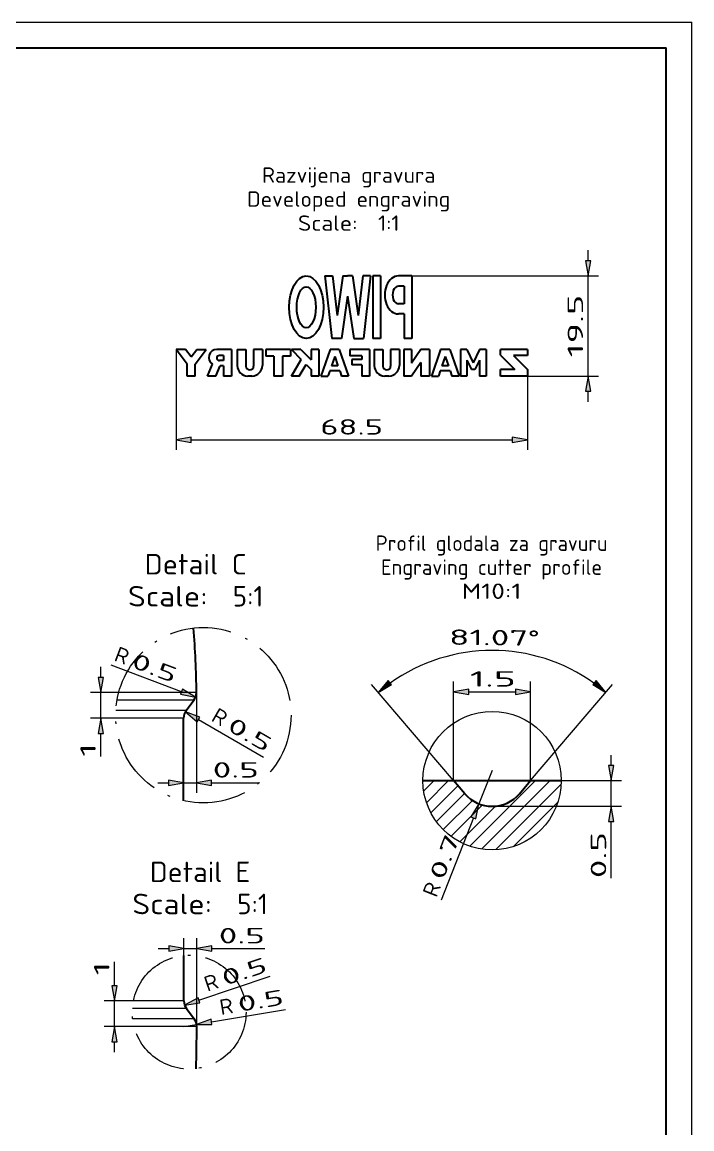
# Model space of a CAD drawing. Extents: x 0 to 297, y 0 to 420.
# Drawn here: x 166.4 to 297, y 204.3 to 420 of the extents above; entities that cross this region are included whole.
import ezdxf
from ezdxf.enums import TextEntityAlignment as Align

# ---------------------------------------------------------------- set-up
doc = ezdxf.new("R2010")
doc.units = 0
doc.linetypes.add('DASHDOT', pattern=[18.5, 12, -3, 0.5, -3])
doc.layers.get('0').update_dxf_attribs({"lineweight": 13})
doc.layers.add('2', color=7, linetype='Continuous', lineweight=13)
doc.layers.add('5', color=7, linetype='Continuous', lineweight=13)
doc.styles.get("Standard").update_dxf_attribs({"font": 'isocp.shx'})

msp = doc.modelspace()

# ---------------------------------------------------------------- linework, layer by layer
at = {"color": 7, "lineweight": 13, "ltscale": 0.051139}
for p, q in [((276.78, 373.48), (276.78, 375.53)), ((276.78, 346.03), (276.78, 348.08)), ((192.9, 271.78), (194.95, 271.78)), ((192.97, 239.47), (195.01, 239.47))]:
    msp.add_line(p, q, dxfattribs=at)
at = {"color": 7, "lineweight": 30, "ltscale": 0.30694}
for p, q in [((225.43, 370.53), (226.81, 358.33)), ((234.33, 370.53), (232.95, 358.33))]:
    msp.add_line(p, q, dxfattribs=at)
at = {"color": 7, "lineweight": 30, "ltscale": 0.037739}
for p, q in [((225.43, 370.53), (226.94, 370.53)), ((234.33, 370.53), (232.82, 370.53))]:
    msp.add_line(p, q, dxfattribs=at)
at = {"color": 7, "lineweight": 30, "ltscale": 0.193388}
for p, q in [((226.94, 370.53), (227.81, 362.84)), ((232.82, 370.53), (231.95, 362.84))]:
    msp.add_line(p, q, dxfattribs=at)
at = {"color": 7, "lineweight": 30, "ltscale": 0.194246}
for p, q in [((228.94, 370.53), (227.81, 362.84)), ((230.82, 370.53), (231.95, 362.84))]:
    msp.add_line(p, q, dxfattribs=at)
at = {"color": 7, "lineweight": 30, "ltscale": 0.02345}
for p in [(228.94, 370.53), (230.82, 370.53)]:
    msp.add_line(p, (229.88, 370.53), dxfattribs=at)
at = {"color": 7, "lineweight": 30, "ltscale": 0.305}
for p, q in [((234.8, 370.53), (234.8, 358.33)), ((236.3, 370.53), (236.3, 358.33)), ((242.43, 370.53), (242.43, 358.33))]:
    msp.add_line(p, q, dxfattribs=at)
at = {"color": 7, "lineweight": 30, "ltscale": 0.0375}
for p, q in [((236.3, 370.53), (234.8, 370.53)), ((236.3, 358.33), (234.8, 358.33)), ((242.43, 358.33), (240.93, 358.33)), ((224.24, 356.23), (222.74, 356.23)), ((242.33, 356.23), (240.83, 356.23)), ((224.24, 351.03), (222.74, 351.03)), ((234.12, 351.03), (232.62, 351.03)), ((242.33, 351.03), (240.83, 351.03))]:
    msp.add_line(p, q, dxfattribs=at)
at = {"color": 7, "lineweight": 30, "ltscale": 0.06625}
msp.add_line((242.43, 370.53), (239.78, 370.53), dxfattribs=at)
at = {"color": 7, "lineweight": 13}
for p, q in [((242.43, 370.53), (278.78, 370.53)), ((199.37, 338.62), (261.96, 338.62)), ((200.4, 289.34), (179.76, 289.34)), ((250.55, 272.18), (234.56, 290.89)), ((265.55, 272.18), (281.54, 290.89))]:
    msp.add_line(p, q, dxfattribs=at)
at = {"color": 7, "lineweight": 13, "ltscale": 0.4875}
msp.add_line((276.78, 351.03), (276.78, 370.53), dxfattribs=at)
at = {"color": 7, "lineweight": 30, "ltscale": 0.02875}
for p, q in [((240.93, 368.53), (239.78, 368.53)), ((240.93, 365.13), (239.78, 365.13)), ((240.93, 363.13), (239.78, 363.13))]:
    msp.add_line(p, q, dxfattribs=at)
at = {"color": 7, "lineweight": 30, "ltscale": 0.085}
msp.add_line((240.93, 368.53), (240.93, 365.13), dxfattribs=at)
at = {"color": 7, "lineweight": 30, "ltscale": 0.20926}
for q in [(228.66, 358.33), (231.1, 358.33)]:
    msp.add_line((229.88, 366.61), q, dxfattribs=at)
at = {"color": 7, "lineweight": 30, "ltscale": 0.12}
for p, q in [((240.93, 363.13), (240.93, 358.33)), ((218.71, 356.23), (213.91, 356.23))]:
    msp.add_line(p, q, dxfattribs=at)
at = {"color": 7, "lineweight": 30, "ltscale": 0.04625}
for p, q in [((228.66, 358.33), (226.81, 358.33)), ((231.1, 358.33), (232.95, 358.33))]:
    msp.add_line(p, q, dxfattribs=at)
at = {"color": 7, "lineweight": 13, "ltscale": 0.490168}
msp.add_line((196.42, 356.23), (196.42, 336.62), dxfattribs=at)
at = {"color": 7, "lineweight": 30, "ltscale": 0.090198}
for p, q in [((198.57, 353.33), (196.42, 356.23)), ((200.17, 353.33), (202.31, 356.23))]:
    msp.add_line(p, q, dxfattribs=at)
at = {"color": 7, "lineweight": 30, "ltscale": 0.046654}
for p, q in [((198.29, 356.23), (196.42, 356.23)), ((200.45, 356.23), (202.31, 356.23))]:
    msp.add_line(p, q, dxfattribs=at)
at = {"color": 7, "lineweight": 30, "ltscale": 0.045395}
for q in [(198.29, 356.23), (200.45, 356.23)]:
    msp.add_line((199.37, 354.77), q, dxfattribs=at)
at = {"color": 7, "lineweight": 30, "ltscale": 0.072166}
msp.add_line((207.27, 356.23), (204.38, 356.23), dxfattribs=at)
at = {"color": 7, "lineweight": 30, "ltscale": 0.13}
for p, q in [((207.27, 356.23), (207.27, 351.03)), ((224.24, 356.23), (224.24, 351.03)), ((234.12, 356.23), (234.12, 351.03)), ((240.83, 356.23), (240.83, 351.03)), ((245.83, 356.23), (245.83, 351.03)), ((251.86, 356.23), (251.86, 351.03)), ((256.86, 356.23), (256.86, 351.03))]:
    msp.add_line(p, q, dxfattribs=at)
at = {"color": 7, "lineweight": 30, "ltscale": 0.078958}
for p, q in [((208.36, 356.23), (208.36, 353.07)), ((213.26, 356.23), (213.26, 353.07)), ((235.07, 356.23), (235.07, 353.07)), ((239.97, 356.23), (239.97, 353.07))]:
    msp.add_line(p, q, dxfattribs=at)
at = {"color": 7, "lineweight": 30, "ltscale": 0.0425}
for p, q in [((208.36, 356.23), (210.06, 356.23)), ((213.26, 356.23), (211.56, 356.23)), ((235.07, 356.23), (236.77, 356.23)), ((239.97, 356.23), (238.27, 356.23)), ((245.83, 356.23), (244.13, 356.23)), ((217.16, 351.03), (215.46, 351.03)), ((245.83, 351.03), (244.13, 351.03))]:
    msp.add_line(p, q, dxfattribs=at)
at = {"color": 7, "lineweight": 30, "ltscale": 0.08125}
for p, q in [((210.06, 356.23), (210.06, 352.98)), ((211.56, 356.23), (211.56, 352.98)), ((236.77, 356.23), (236.77, 352.98)), ((238.27, 356.23), (238.27, 352.98))]:
    msp.add_line(p, q, dxfattribs=at)
at = {"color": 7, "lineweight": 30, "ltscale": 0.0325}
for p, q in [((213.91, 356.23), (213.91, 354.93)), ((218.71, 356.23), (218.71, 354.93)), ((259.67, 351.03), (259.67, 352.33)), ((264.92, 352.33), (264.92, 351.03))]:
    msp.add_line(p, q, dxfattribs=at)
at = {"color": 7, "lineweight": 30, "ltscale": 0.068318}
msp.add_line((218.94, 356.23), (220.85, 354.27), dxfattribs=at)
at = {"color": 7, "lineweight": 30, "ltscale": 0.045256}
msp.add_line((220.75, 356.23), (218.94, 356.23), dxfattribs=at)
at = {"color": 7, "lineweight": 30, "ltscale": 0.071481}
msp.add_line((220.75, 356.23), (222.74, 354.18), dxfattribs=at)
at = {"color": 7, "lineweight": 30, "ltscale": 0.051333}
msp.add_line((222.74, 356.23), (222.74, 354.18), dxfattribs=at)
at = {"color": 7, "lineweight": 30, "ltscale": 0.137572}
for p, q in [((226.46, 356.23), (224.66, 351.03)), ((228.26, 356.23), (230.06, 351.03)), ((248.01, 356.23), (246.21, 351.03)), ((249.81, 356.23), (251.61, 351.03))]:
    msp.add_line(p, q, dxfattribs=at)
at = {"color": 7, "lineweight": 30, "ltscale": 0.045}
for p, q in [((228.26, 356.23), (226.46, 356.23)), ((249.81, 356.23), (248.01, 356.23))]:
    msp.add_line(p, q, dxfattribs=at)
at = {"color": 7, "lineweight": 30, "ltscale": 0.095}
msp.add_line((234.12, 356.23), (230.32, 356.23), dxfattribs=at)
at = {"color": 7, "lineweight": 30, "ltscale": 0.03125}
for p, q in [((230.32, 356.23), (230.32, 354.98)), ((253.11, 356.23), (251.86, 356.23)), ((256.86, 356.23), (255.61, 356.23)), ((253.11, 351.03), (251.86, 351.03)), ((256.86, 351.03), (255.61, 351.03))]:
    msp.add_line(p, q, dxfattribs=at)
at = {"color": 7, "lineweight": 30, "ltscale": 0.066857}
for p, q in [((242.33, 356.23), (242.33, 353.56)), ((244.13, 353.7), (244.13, 351.03))]:
    msp.add_line(p, q, dxfattribs=at)
at = {"color": 7, "lineweight": 30, "ltscale": 0.080591}
for p, q in [((244.13, 356.23), (242.33, 353.56)), ((244.13, 353.7), (242.33, 351.03))]:
    msp.add_line(p, q, dxfattribs=at)
at = {"color": 7, "lineweight": 30, "ltscale": 0.072122}
for p in [(253.11, 356.23), (255.61, 356.23)]:
    msp.add_line(p, (254.36, 353.63), dxfattribs=at)
at = {"color": 7, "lineweight": 30, "ltscale": 0.0275}
msp.add_line((259.67, 355.13), (259.67, 356.23), dxfattribs=at)
at = {"color": 7, "lineweight": 30, "ltscale": 0.13125}
for p, q in [((264.92, 356.23), (259.67, 356.23)), ((264.92, 351.03), (259.67, 351.03))]:
    msp.add_line(p, q, dxfattribs=at)
at = {"color": 7, "lineweight": 30, "ltscale": 0.03}
msp.add_line((264.92, 356.23), (264.92, 355.03), dxfattribs=at)
at = {"color": 7, "lineweight": 30, "ltscale": 0.02}
for p, q in [((205.67, 355.03), (204.87, 355.03)), ((205.67, 354.03), (204.87, 354.03))]:
    msp.add_line(p, q, dxfattribs=at)
at = {"color": 7, "lineweight": 30, "ltscale": 0.025}
for p, q in [((205.67, 355.03), (205.67, 354.03)), ((230.72, 354.23), (230.72, 353.23))]:
    msp.add_line(p, q, dxfattribs=at)
at = {"color": 7, "lineweight": 30, "ltscale": 0.03875}
for p, q in [((215.46, 354.93), (213.91, 354.93)), ((218.71, 354.93), (217.16, 354.93))]:
    msp.add_line(p, q, dxfattribs=at)
at = {"color": 7, "lineweight": 30, "ltscale": 0.0975}
for p, q in [((215.46, 354.93), (215.46, 351.03)), ((217.16, 354.93), (217.16, 351.03))]:
    msp.add_line(p, q, dxfattribs=at)
at = {"color": 7, "lineweight": 30, "ltscale": 0.093869}
msp.add_line((218.94, 351.03), (220.85, 354.27), dxfattribs=at)
at = {"color": 7, "lineweight": 30, "ltscale": 0.04831}
for p, q in [((227.36, 354.86), (226.73, 353.03)), ((227.36, 354.86), (227.99, 353.03)), ((248.91, 354.86), (248.28, 353.03)), ((248.91, 354.86), (249.54, 353.03))]:
    msp.add_line(p, q, dxfattribs=at)
at = {"color": 7, "lineweight": 30, "ltscale": 0.0575}
for p, q in [((232.62, 354.98), (230.32, 354.98)), ((198.57, 351.03), (198.57, 353.33)), ((200.17, 351.03), (200.17, 353.33))]:
    msp.add_line(p, q, dxfattribs=at)
at = {"color": 7, "lineweight": 30, "ltscale": 0.0475}
for p, q in [((232.62, 354.23), (230.72, 354.23)), ((232.62, 353.23), (230.72, 353.23))]:
    msp.add_line(p, q, dxfattribs=at)
at = {"color": 7, "lineweight": 30, "ltscale": 0.01875}
msp.add_line((232.62, 354.98), (232.62, 354.23), dxfattribs=at)
at = {"color": 7, "lineweight": 30, "ltscale": 0.078072}
for p, q in [((253.11, 354.15), (253.11, 351.03)), ((255.61, 354.15), (255.61, 351.03))]:
    msp.add_line(p, q, dxfattribs=at)
at = {"color": 7, "lineweight": 30, "ltscale": 0.051952}
for p, q in [((253.11, 354.15), (254.01, 352.28)), ((255.61, 354.15), (254.71, 352.28))]:
    msp.add_line(p, q, dxfattribs=at)
at = {"color": 7, "lineweight": 30, "ltscale": 0.099472}
msp.add_line((259.67, 355.13), (262.5, 352.33), dxfattribs=at)
at = {"color": 7, "lineweight": 30, "ltscale": 0.068149}
msp.add_line((264.92, 355.03), (262.19, 355.03), dxfattribs=at)
at = {"color": 7, "lineweight": 30, "ltscale": 0.095919}
msp.add_line((262.19, 355.03), (264.92, 352.33), dxfattribs=at)
at = {"color": 7, "lineweight": 30, "ltscale": 0.062367}
msp.add_line((202.57, 351.03), (203.54, 353.33), dxfattribs=at)
at = {"color": 7, "lineweight": 30, "ltscale": 0.054291}
msp.add_line((204.2, 351.03), (205.04, 353.03), dxfattribs=at)
at = {"color": 7, "lineweight": 30, "ltscale": 0.015627}
msp.add_line((205.67, 353.03), (205.04, 353.03), dxfattribs=at)
at = {"color": 7, "lineweight": 30, "ltscale": 0.05}
msp.add_line((205.67, 353.03), (205.67, 351.03), dxfattribs=at)
at = {"color": 7, "lineweight": 30, "ltscale": 0.065784}
msp.add_line((220.45, 351.03), (221.78, 353.3), dxfattribs=at)
at = {"color": 7, "lineweight": 30, "ltscale": 0.034473}
msp.add_line((221.78, 353.3), (222.74, 352.31), dxfattribs=at)
at = {"color": 7, "lineweight": 30, "ltscale": 0.031966}
msp.add_line((222.74, 352.31), (222.74, 351.03), dxfattribs=at)
at = {"color": 7, "lineweight": 30, "ltscale": 0.026456}
for p, q in [((226.38, 352.03), (226.03, 351.03)), ((228.34, 352.03), (228.68, 351.03)), ((247.93, 352.03), (247.58, 351.03)), ((249.89, 352.03), (250.23, 351.03))]:
    msp.add_line(p, q, dxfattribs=at)
at = {"color": 7, "lineweight": 30, "ltscale": 0.048925}
for p, q in [((228.34, 352.03), (226.38, 352.03)), ((249.89, 352.03), (247.93, 352.03))]:
    msp.add_line(p, q, dxfattribs=at)
at = {"color": 7, "lineweight": 30, "ltscale": 0.031613}
for p, q in [((227.99, 353.03), (226.73, 353.03)), ((249.54, 353.03), (248.28, 353.03))]:
    msp.add_line(p, q, dxfattribs=at)
at = {"color": 7, "lineweight": 30, "ltscale": 0.055}
msp.add_line((232.62, 353.23), (232.62, 351.03), dxfattribs=at)
at = {"color": 7, "lineweight": 30, "ltscale": 0.017479}
msp.add_line((254.71, 352.28), (254.01, 352.28), dxfattribs=at)
at = {"color": 7, "lineweight": 30, "ltscale": 0.070673}
msp.add_line((262.5, 352.33), (259.67, 352.33), dxfattribs=at)
at = {"color": 7, "lineweight": 30, "ltscale": 0.04}
for p, q in [((200.17, 351.03), (198.57, 351.03)), ((207.27, 351.03), (205.67, 351.03))]:
    msp.add_line(p, q, dxfattribs=at)
at = {"color": 7, "lineweight": 30, "ltscale": 0.040718}
msp.add_line((204.2, 351.03), (202.57, 351.03), dxfattribs=at)
at = {"color": 7, "lineweight": 30, "ltscale": 0.020416}
for p, q in [((211.22, 351.03), (210.4, 351.03)), ((237.93, 351.03), (237.11, 351.03))]:
    msp.add_line(p, q, dxfattribs=at)
at = {"color": 7, "lineweight": 30, "ltscale": 0.037692}
msp.add_line((220.45, 351.03), (218.94, 351.03), dxfattribs=at)
at = {"color": 7, "lineweight": 30, "ltscale": 0.034393}
for p, q in [((224.66, 351.03), (226.03, 351.03)), ((230.06, 351.03), (228.68, 351.03)), ((246.21, 351.03), (247.58, 351.03)), ((251.61, 351.03), (250.23, 351.03))]:
    msp.add_line(p, q, dxfattribs=at)
at = {"color": 7, "lineweight": 13, "ltscale": 0.360168}
msp.add_line((264.92, 351.03), (264.92, 336.62), dxfattribs=at)
at = {"color": 7, "lineweight": 13, "ltscale": 0.346497}
msp.add_line((264.92, 351.03), (278.78, 351.03), dxfattribs=at)
at = {"color": 7, "lineweight": 13, "ltscale": 0.05114}
for p, q in [((181.76, 292.29), (181.76, 294.34)), ((184.43, 219.25), (184.43, 221.3))]:
    msp.add_line(p, q, dxfattribs=at)
at = {"color": 7, "lineweight": 13, "ltscale": 0.366083}
for p, q in [((197.48, 289.5), (183.78, 294.68)), ((200.9, 229.4), (214.78, 234.06)), ((203.34, 225.16), (217.78, 227.6))]:
    msp.add_line(p, q, dxfattribs=at)
at = {"color": 5, "lineweight": 13, "ltscale": 0.483194}
for p, q in [((250.55, 272.18), (250.55, 291.51)), ((265.55, 272.18), (265.55, 291.51))]:
    msp.add_line(p, q, dxfattribs=at)
at = {"color": 7, "lineweight": 13, "ltscale": 0.125}
for p, q in [((181.76, 284.34), (181.76, 289.34)), ((184.43, 224.25), (184.43, 229.25))]:
    msp.add_line(p, q, dxfattribs=at)
at = {"color": 7, "lineweight": 13, "ltscale": 0.379142}
msp.add_line((200.4, 289.34), (185.24, 289.34), dxfattribs=at)
at = {"color": 7, "lineweight": 13, "ltscale": 0.48896}
msp.add_line((200.4, 289.34), (200.4, 269.78), dxfattribs=at)
at = {"color": 5, "lineweight": 13, "ltscale": 0.227279}
msp.add_line((253.5, 289.51), (262.6, 289.51), dxfattribs=at)
at = {"color": 7, "lineweight": 13, "ltscale": 0.374861}
msp.add_line((199.9, 287.84), (184.91, 287.84), dxfattribs=at)
at = {"color": 7, "lineweight": 30, "ltscale": 0.0625}
for p, q in [((198.4, 285.84), (199.9, 287.84)), ((198.47, 227.75), (199.97, 225.75))]:
    msp.add_line(p, q, dxfattribs=at)
at = {"color": 7, "lineweight": 13, "ltscale": 0.34298}
msp.add_line((198.4, 285.84), (184.69, 285.84), dxfattribs=at)
at = {"color": 7, "lineweight": 13, "ltscale": 0.453702}
msp.add_line((197.9, 284.34), (179.76, 284.34), dxfattribs=at)
at = {"color": 7, "lineweight": 13, "ltscale": 0.330821}
msp.add_line((197.9, 284.34), (184.67, 284.34), dxfattribs=at)
at = {"color": 7, "lineweight": 30, "ltscale": 0.401441}
msp.add_line((197.9, 268.28), (197.9, 284.34), dxfattribs=at)
at = {"color": 7, "lineweight": 13, "ltscale": 0.366084}
msp.add_line((200.8, 284.11), (213.45, 276.74), dxfattribs=at)
at = {"color": 7, "lineweight": 13, "ltscale": 0.112973}
msp.add_line((181.76, 276.86), (181.76, 281.38), dxfattribs=at)
at = {"color": 5, "lineweight": 13, "ltscale": 0.051139}
msp.add_line((281.29, 275.14), (281.29, 277.18), dxfattribs=at)
at = {"color": 5, "lineweight": 13, "ltscale": 0.175}
msp.add_line((258.05, 274.18), (255.49, 267.67), dxfattribs=at)
at = {"color": 7, "lineweight": 13, "ltscale": 0.0625}
for p, q in [((197.9, 271.78), (200.4, 271.78)), ((197.97, 239.47), (200.47, 239.47)), ((197.97, 224.25), (200.43, 224.67))]:
    msp.add_line(p, q, dxfattribs=at)
at = {"color": 7, "lineweight": 13, "ltscale": 0.230532}
msp.add_line((203.36, 271.78), (212.58, 271.78), dxfattribs=at)
at = {"color": 7, "lineweight": 30}
msp.add_line((244.56, 272.18), (271.54, 272.18), dxfattribs=at)
at = {"color": 7, "lineweight": 13, "ltscale": 0.069905}
msp.add_line((244.76, 270.21), (246.74, 272.18), dxfattribs=at)
at = {"color": 7, "lineweight": 13, "ltscale": 0.150263}
msp.add_line((245.31, 267.93), (249.56, 272.18), dxfattribs=at)
at = {"color": 7, "lineweight": 30, "ltscale": 0.083853}
for p, q in [((252.73, 269.63), (250.55, 272.18)), ((263.37, 269.63), (265.55, 272.18))]:
    msp.add_line(p, q, dxfattribs=at)
at = {"color": 7, "lineweight": 13, "ltscale": 0.450263}
msp.add_line((253.8, 259.45), (266.54, 272.18), dxfattribs=at)
at = {"color": 7, "lineweight": 13, "ltscale": 0.469905}
msp.add_line((256.07, 258.89), (269.36, 272.18), dxfattribs=at)
at = {"color": 5, "lineweight": 13, "ltscale": 0.293934}
msp.add_line((271.54, 272.18), (283.29, 272.18), dxfattribs=at)
at = {"color": 5, "lineweight": 13, "ltscale": 0.125}
msp.add_line((281.29, 267.18), (281.29, 272.18), dxfattribs=at)
at = {"color": 7, "lineweight": 13, "ltscale": 0.185153}
msp.add_line((246.16, 265.95), (251.4, 271.19), dxfattribs=at)
at = {"color": 7, "lineweight": 13, "ltscale": 0.193183}
msp.add_line((247.24, 264.2), (252.7, 269.67), dxfattribs=at)
at = {"color": 7, "lineweight": 13, "ltscale": 0.448509}
msp.add_line((258.78, 258.77), (271.46, 271.46), dxfattribs=at)
at = {"color": 7, "lineweight": 13, "ltscale": 0.201353}
msp.add_line((248.51, 262.65), (254.21, 268.34), dxfattribs=at)
at = {"color": 7, "lineweight": 13, "ltscale": 0.215089}
msp.add_line((250.07, 261.37), (256.15, 267.46), dxfattribs=at)
at = {"color": 7, "lineweight": 13, "ltscale": 0.300985}
msp.add_line((262.28, 259.44), (270.79, 267.95), dxfattribs=at)
at = {"color": 7, "lineweight": 13, "ltscale": 0.24483}
msp.add_line((251.82, 260.3), (258.74, 267.22), dxfattribs=at)
at = {"color": 5, "lineweight": 13}
msp.add_line((258.05, 267.18), (283.29, 267.18), dxfattribs=at)
at = {"color": 5, "lineweight": 13, "ltscale": 0.430646}
msp.add_line((254.42, 264.92), (248.13, 248.88), dxfattribs=at)
at = {"color": 5, "lineweight": 13, "ltscale": 0.276097}
msp.add_line((281.29, 253.19), (281.29, 264.23), dxfattribs=at)
at = {"color": 7, "lineweight": 13, "ltscale": 0.083946}
msp.add_line((197.97, 238.11), (197.97, 241.47), dxfattribs=at)
at = {"color": 7, "lineweight": 13, "ltscale": 0.430353}
msp.add_line((200.47, 224.25), (200.47, 241.47), dxfattribs=at)
at = {"color": 7, "lineweight": 13, "ltscale": 0.258411}
msp.add_line((203.42, 239.47), (213.76, 239.47), dxfattribs=at)
at = {"color": 7, "lineweight": 30, "ltscale": 0.221407}
msp.add_line((197.97, 229.25), (197.97, 238.11), dxfattribs=at)
at = {"color": 7, "lineweight": 13, "ltscale": 0.116125}
msp.add_line((184.43, 232.21), (184.43, 236.85), dxfattribs=at)
at = {"color": 7, "lineweight": 13, "ltscale": 0.388363}
msp.add_line((197.97, 229.25), (182.43, 229.25), dxfattribs=at)
at = {"color": 7, "lineweight": 13, "ltscale": 0.246436}
msp.add_line((197.97, 229.25), (188.11, 229.25), dxfattribs=at)
at = {"color": 7, "lineweight": 13, "ltscale": 0.263862}
msp.add_line((198.47, 227.75), (187.91, 227.75), dxfattribs=at)
at = {"color": 7, "lineweight": 13, "ltscale": 0.299966}
msp.add_line((199.97, 225.75), (187.97, 225.75), dxfattribs=at)
at = {"color": 7, "lineweight": 13, "ltscale": 0.450863}
msp.add_line((200.47, 224.25), (182.43, 224.25), dxfattribs=at)
at = {"color": 7, "lineweight": 13, "ltscale": 0.305368}
msp.add_line((200.47, 224.25), (188.25, 224.25), dxfattribs=at)
at = {"color": 7, "lineweight": 13}
for points in [[(276.26, 373.48), (276.78, 370.53), (277.3, 373.48)], [(277.3, 348.08), (276.78, 351.03), (276.26, 348.08)], [(199.37, 339.14), (196.42, 338.62), (199.37, 338.1)], [(261.96, 338.1), (264.92, 338.62), (261.96, 339.14)], [(181.24, 292.29), (181.76, 289.34), (182.28, 292.29)], [(237.76, 291.68), (235.86, 289.37), (238.44, 290.89)], [(277.66, 290.89), (280.24, 289.37), (278.34, 291.68)], [(197.3, 289.01), (200.24, 288.45), (197.66, 289.99)], [(201.06, 284.56), (198.24, 285.6), (200.54, 283.66)], [(182.28, 281.38), (181.76, 284.34), (181.24, 281.38)], [(194.95, 271.26), (197.9, 271.78), (194.95, 272.3)], [(203.36, 272.3), (200.4, 271.78), (203.36, 271.26)], [(195.01, 238.95), (197.97, 239.47), (195.01, 239.99)], [(203.42, 239.99), (200.47, 239.47), (203.42, 238.95)], [(183.91, 232.21), (184.43, 229.25), (184.95, 232.21)], [(200.73, 229.89), (198.1, 228.46), (201.06, 228.91)], [(203.26, 225.68), (200.43, 224.67), (203.43, 224.65)], [(184.95, 221.3), (184.43, 224.25), (183.91, 221.3)]]:
    msp.add_lwpolyline(points, close=True, dxfattribs=at)
at = {"color": 5, "lineweight": 13}
for points in [[(253.5, 290.03), (250.55, 289.51), (253.5, 288.99)], [(262.6, 288.99), (265.55, 289.51), (262.6, 290.03)], [(280.77, 275.14), (281.29, 272.18), (281.81, 275.14)], [(254.9, 264.73), (255.49, 267.67), (253.93, 265.11)], [(281.81, 264.23), (281.29, 267.18), (280.77, 264.23)]]:
    msp.add_lwpolyline(points, close=True, dxfattribs=at)
at = {"color": 7, "linetype": 'DASHDOT', "lineweight": 13}
for centre, radius in [((201.75, 284.93), 17.09), ((198.98, 227.06), 11.09)]:
    msp.add_circle(centre, radius, dxfattribs=at)
at = {"color": 7, "lineweight": 13}
msp.add_circle((258.05, 272.18), 13.49, dxfattribs=at)
at = {"color": 7, "lineweight": 30}
for centre, radius, start, end in [((204.38, 354.66), 1.57, 450, 597.6708), ((204.87, 354.53), 0.5, 450, 630), ((210.4, 353.07), 2.04, 540, 630), ((210.81, 352.98), 0.75, 180, 270), ((210.81, 352.98), 0.75, 270, 360), ((211.22, 353.07), 2.04, 270, 360), ((237.11, 353.07), 2.04, 540, 630), ((237.52, 352.98), 0.75, 180, 270), ((237.52, 352.98), 0.75, 270, 360), ((237.93, 353.07), 2.04, 270, 360), ((67.9, 289.34), 132.5, 0, 5.4458), ((197.9, 289.34), 2.5, 323.1303, 359.9998), ((200.4, 284.34), 2.5, 143.1303, 179.9998), ((258.05, 274.18), 7, 220.5332, 319.4668), ((200.47, 229.25), 2.5, 180.0002, 216.8697), ((197.97, 224.25), 2.5, 0.0002, 36.8697), ((-60.17, 224.25), 260.63, 358.1963, 360)]:
    msp.add_arc(centre, radius, start, end, dxfattribs=at)
at = {"color": 7, "lineweight": 13}
msp.add_arc((258.05, 263.41), 34.15, 54.43, 125.57, dxfattribs=at)
at = {"color": 7, "lineweight": 30}
for major_axis, ratio in [((0, 6.1), 0.54918), ((0, 4), 0.4625)]:
    msp.add_ellipse((221.82, 364.43), major_axis=major_axis, ratio=ratio, dxfattribs=at)
for major_axis, ratio in [((0, 3.7), 0.716216), ((0, 1.7), 0.676471)]:
    msp.add_ellipse((239.78, 366.83), major_axis=major_axis, ratio=ratio, start_param=0, end_param=3.141593, dxfattribs=at)
at = {"color": 7, "lineweight": 13}
for points in [[(276.26, 373.48), (276.78, 370.53), (276.26, 373.48), (277.3, 373.48)], [(277.3, 348.08), (276.78, 351.03), (277.3, 348.08), (276.26, 348.08)], [(199.37, 339.14), (196.42, 338.62), (199.37, 339.14), (199.37, 338.1)], [(261.96, 338.1), (264.92, 338.62), (261.96, 338.1), (261.96, 339.14)], [(181.24, 292.29), (181.76, 289.34), (181.24, 292.29), (182.28, 292.29)], [(237.76, 291.68), (235.86, 289.37), (237.76, 291.68), (238.44, 290.89)], [(277.66, 290.89), (280.24, 289.37), (277.66, 290.89), (278.34, 291.68)], [(197.3, 289.01), (200.24, 288.45), (197.3, 289.01), (197.66, 289.99)], [(201.06, 284.56), (198.24, 285.6), (201.06, 284.56), (200.54, 283.66)], [(182.28, 281.38), (181.76, 284.34), (182.28, 281.38), (181.24, 281.38)], [(194.95, 271.26), (197.9, 271.78), (194.95, 271.26), (194.95, 272.3)], [(203.36, 272.3), (200.4, 271.78), (203.36, 272.3), (203.36, 271.26)], [(195.01, 238.95), (197.97, 239.47), (195.01, 238.95), (195.01, 239.99)], [(203.42, 239.99), (200.47, 239.47), (203.42, 239.99), (203.42, 238.95)], [(183.91, 232.21), (184.43, 229.25), (183.91, 232.21), (184.95, 232.21)], [(200.73, 229.89), (198.1, 228.46), (200.73, 229.89), (201.06, 228.91)], [(203.26, 225.68), (200.43, 224.67), (203.26, 225.68), (203.43, 224.65)], [(184.95, 221.3), (184.43, 224.25), (184.95, 221.3), (183.91, 221.3)]]:
    msp.add_solid(points, dxfattribs=at)
at = {"color": 5, "lineweight": 13}
for points in [[(253.5, 290.03), (250.55, 289.51), (253.5, 290.03), (253.5, 288.99)], [(262.6, 288.99), (265.55, 289.51), (262.6, 288.99), (262.6, 290.03)], [(280.77, 275.14), (281.29, 272.18), (280.77, 275.14), (281.81, 275.14)], [(254.9, 264.73), (255.49, 267.67), (254.9, 264.73), (253.93, 265.11)], [(281.81, 264.23), (281.29, 267.18), (281.81, 264.23), (280.77, 264.23)]]:
    msp.add_solid(points, dxfattribs=at)
at = {"layer": '2', "color": 7, "lineweight": 13}
for p in [(0, 420), (297, 0)]:
    msp.add_line(p, (297, 420), dxfattribs=at)
at = {"layer": '5', "color": 7, "lineweight": 30}
for p in [(20, 415), (292, 5)]:
    msp.add_line(p, (292, 415), dxfattribs=at)

# ---------------------------------------------------------------- texts
at = {"color": 7, "lineweight": 13}
for s, height, p, p2 in [('Razvijena gravura', 3, (213.2, 388.7), (246.98, 388.7)), ('Developed engraving', 3, (210.28, 384.02), (249.89, 384.02)), ('Scale:', 3, (220.19, 379.34), (231.83, 379.34)), ('  1:1', 3, (231.83, 379.34), (239.99, 379.34)), ('68.5', 3, (224.57, 339.62), (236.77, 339.62)), ('Profil glodala za gravuru', 3, (235.35, 316.96), (280.55, 316.96)), ('Detail C', 4, (190.31, 312.36), (210.19, 312.36)), ('Engraving cutter profile', 3, (236.4, 312.28), (279.5, 312.28)), ('M10:1', 3, (252.12, 307.6), (263.77, 307.6)), ('Scale:', 4, (187.05, 306.12), (202.58, 306.12)), ('  5:1', 4, (202.58, 306.12), (213.45, 306.12)), ('0.5', 3, (203.58, 272.78), (212.58, 272.78)), ('Detail E', 4, (191.33, 252.4), (210.9, 252.4)), ('Scale:', 4, (187.91, 246.15), (203.44, 246.15)), ('  5:1', 4, (203.44, 246.15), (214.32, 246.15)), ('0.5', 3, (204.76, 240.47), (213.76, 240.47))]:
    msp.add_text(s, height=height, dxfattribs=at).set_placement(p, p2, align=Align.FIT)
for s, rotation, p, p2 in [('19.5', 90, (275.78, 354.68), (275.78, 366.88)), ('81.07', 359.3429, (249.65, 298.66), (265.05, 298.48)), ('%%d', 359.3429, (265.05, 298.48), (267.25, 298.46)), ('R', 339.2928, (184.14, 295.61), (186.57, 294.69)), ('0.5', 339.2928, (187.5, 294.34), (195.92, 291.16)), ('R', 329.799, (203.07, 283.94), (205.32, 282.64)), ('0.5', 329.799, (206.18, 282.13), (213.96, 277.61)), ('1', 90, (180.76, 276.86), (180.76, 279.46)), ('0.5', 18.5789, (205.93, 232.15), (214.46, 235.01)), ('1', 90, (183.43, 234.25), (183.43, 236.85)), ('R', 18.5789, (202.52, 231), (204.98, 231.83)), ('0.5', 9.5756, (208.74, 227.09), (217.62, 228.58)), ('R', 9.5756, (205.19, 226.49), (207.76, 226.92))]:
    msp.add_text(s, height=3, rotation=rotation, dxfattribs=at).set_placement(p, p2, align=Align.FIT)
at = {"color": 5, "lineweight": 13}
msp.add_text('1.5', height=3, dxfattribs=at).set_placement((253.7, 290.51), (262.7, 290.51), align=Align.FIT)
for s, rotation, p, p2 in [('0.7', 68.5898, (248.51, 252.6), (251.8, 260.97)), ('0.5', 90, (280.29, 253.19), (280.29, 262.18)), ('R', 68.5898, (247.2, 249.24), (248.15, 251.66))]:
    msp.add_text(s, height=3, rotation=rotation, dxfattribs=at).set_placement(p, p2, align=Align.FIT)

doc.saveas('drawing.dxf')
